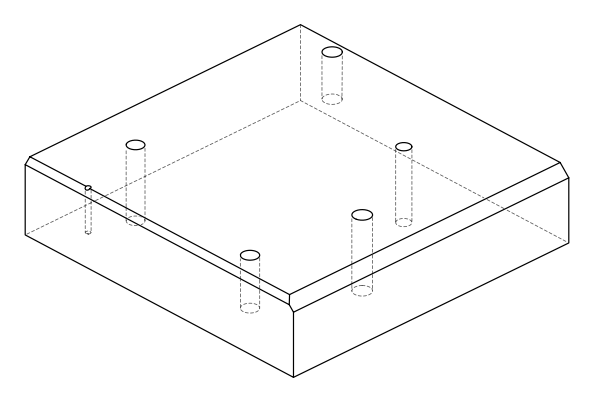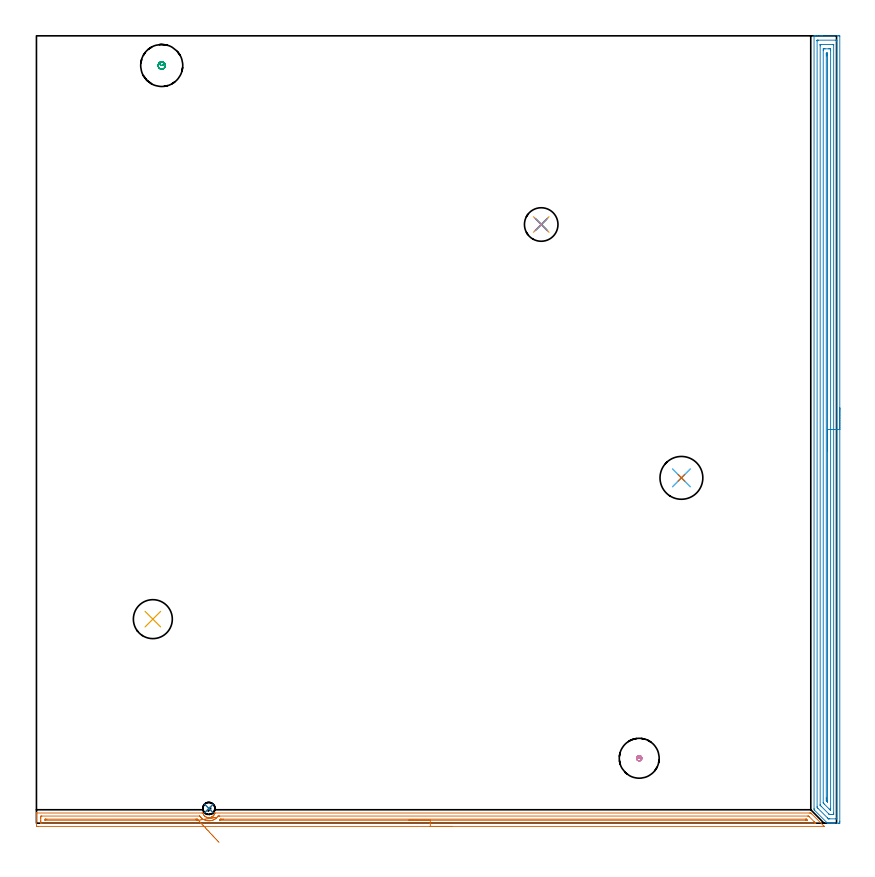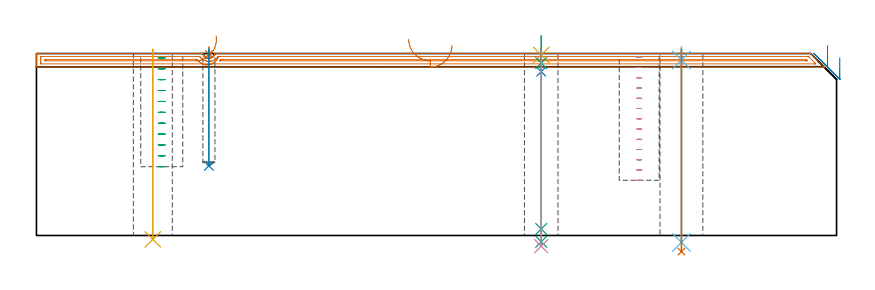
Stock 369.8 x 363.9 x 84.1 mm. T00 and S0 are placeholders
(PLAN: 14 operations, 9 tool changes, 27.2 min)
(1 AREA_MILL | FG_CHAMFER_SURFACE | UGT0205_001 | 8.91 min | 7076 mm3)
(2 AREA_MILL_1 | FG_CHAMFER_SURFACE_1 | UGT0205_001 | 14.68 min | 25618 mm3)
(3 MILL_BLIND_HOLE_FROM_SOLID_MATERIAL | STEP1POCKET | NXT0201_012 | Spiral | 0.72 min | 15444 mm3)
(4 MILL_BLIND_HOLE_FROM_SOLID_MATERIAL_1 | STEP1POCKET_2 | NXT0201_012 | Spiral | 0.6 min | 15593 mm3)
(5 SPOT_DRILL | STEP1HOLE | NXT0321_9005460120000 | 0.03 min | 1 mm3)
(6 SPOT_DRILL_1 | STEP1HOLE_2 | NXT0321_9005460120000 | 0.05 min | 187 mm3)
(7 SPOT_DRILL_2 | STEP1POCKET_1 | NXT0321_9005460120000 | 0.03 min | 0 mm3)
(8 DRILL_BLIND_HOLE_INTO_CENTER | STEP1HOLE | UGT0301_179 | 0.04 min | 170 mm3)
(9 GUN_DRILL_THROUGH_HOLE | STEP1HOLE | UGT0307_002 | 0.46 min | 2178 mm3)
(10 SPADE_DRILL_TO_ENLARGE_THROUGH_HOLE | STEP1HOLE | UGT0306_006 | 0.37 min | 13486 mm3)
(11 INDEXABLE_INSERT_DRILL_THROUGH_HOLE_FROM_SOLID | STEP1HOLE_1 | NXT0302_007 | 0.35 min | 21371 mm3)
(12 DRILL_THROUGH_HOLE_INTO_CENTER | STEP1HOLE_2 | NXT0301_065 | 0.36 min | 5677 mm3)
(13 DRILL_TO_ENLARGE_THROUGH_HOLE | STEP1HOLE_2 | UGT0301_264 | 0.38 min | 20002 mm3)
(14 DRILL_BLIND_HOLE_INTO_CENTER_1 | STEP1POCKET_1 | UGT0301_179 | 0.22 min | 1215 mm3)
(TOOL UGT0205_001 | Chamfer Mill 20 x 3 x 45 deg. | D20 FL50 Z2)
(TOOL NXT0201_012 | ENDMILL 16mm [2P460-1600-NA 1630] | D16 FL38 Z6)
(TOOL NXT0321_9005460120000 | NC Spot Drill, 142deg, 12mm, Carbide, Uncoated | D12 PA142 FL30 Z2)
(TOOL UGT0301_179 | Twist Drill 5.6 mm | D5.6 PA118 FL55 Z2)
(TOOL UGT0307_002 | Gun Drill 6 mm | D6 PA130 FL24 Z1)
(TOOL UGT0306_006 | Spade Drill 15.5mm | D15.5 PA132 FL10 Z2)
(TOOL NXT0302_007 | Index. Insert Drill 18mm [880-D1800L25-05] | D18 PA176 FL90 Z2)
(TOOL NXT0301_065 | Carbide Drill 9.4mm [860.1-0940-075A1-MM 2214] | D9.4 PA140 FL98 Z2)
(TOOL UGT0301_264 | Twist Drill 19.8 mm | D19.8 PA118 FL140 Z2)
(OP 1 AREA_MILL)
G17 G21 G94 G90
T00 M6
G54
G17 G0 G90 X192.05 Y-1.5 S1061 M3
G43 Z94.1 H0
Z87.9
G94 G1 X192.012 Z87.028 F250.
X191.898 Z86.164
X191.709 Z85.312
X191.447 Z84.48
X191.113 Z83.674
X190.71 Z82.9
X190.242 Z82.164
X189.71 Z81.472
X189.121 Z80.829
X188.478 Z80.24
X187.786 Z79.708
X187.05 Z79.24
X186.276 Z78.837
X185.47 Z78.503
X184.638 Z78.241
X183.786 Z78.052
X182.922 Z77.938
X182.05 Z77.9
X0.623
X0.167 Y-1.496 Z77.902
X0.01 Y-1.491 Z77.905
X0. Y-1.045 Z78.351
Y1.6 Z80.994
Y2.134 Z81.531
Y2.482 Z81.878
Y3.015 Z82.412
Y3.363 Z82.758
Y4.059 Z83.459
Y4.341 Z83.741
X0.006 Y4.695 Z84.085
X0.008 Y4.697 Z84.088
X0.176 Y4.7 Z84.1
X76.59
X76.966 Y4.694 Z84.092
X77.006 Y4.543 Z83.942
X77.037 Y4.444 Z83.843
X77.044 Y4.423 Z83.822
X77.113 Y4.245 Z83.643
X77.132 Y4.196 Z83.593
X77.183 Y4.093 Z83.488
X77.239 Y3.978 Z83.373
X77.345 Y3.804 Z83.199
X77.38 Y3.748 Z83.144
X77.538 Y3.527 Z82.927
X77.694 Y3.363 Z82.761
X77.748 Y3.307 Z82.705
X77.782 Y3.276 Z82.674
X77.976 Y3.1 Z82.499
X78.08 Y3.028 Z82.427
X78.196 Y2.947 Z82.346
X78.431 Y2.812 Z82.209
X78.541 Y2.762 Z82.16
X78.647 Y2.714 Z82.112
X78.868 Y2.636 Z82.031
X79.068 Y2.582 Z81.979
X79.094 Y2.575 Z81.972
X79.271 Y2.546 Z81.937
X79.324 Y2.535 Z81.929
X79.379 Y2.528 Z81.925
X79.431 Y2.523 Z81.92
X79.527 Y2.516 Z81.909
X79.548 Y2.513 Z81.907
X79.583 Z81.906
X79.706 Z81.9
X79.742 Y2.512
X79.772 Y2.511 Z81.901
X79.86 Y2.515 Z81.91
X79.91 Y2.519 Z81.913
X79.995 Y2.523 Z81.92
X80.01 Y2.525 Z81.923
X80.051 Y2.531 Z81.929
X80.165 Y2.551 Z81.943
X80.218 Y2.558 Z81.951
X80.405 Y2.6 Z81.998
X80.45 Y2.611 Z82.008
X80.612 Y2.664 Z82.06
X80.677 Y2.685 Z82.082
X80.719 Y2.702 Z82.1
X80.897 Y2.777 Z82.175
X81.059 Y2.863 Z82.261
X81.111 Y2.89 Z82.288
X81.378 Y3.07 Z82.467
X81.425 Y3.101 Z82.499
X81.506 Y3.169 Z82.568
X81.589 Y3.239 Z82.639
X81.736 Y3.39 Z82.788
X81.953 Y3.655 Z83.052
X82.004 Y3.718 Z83.115
X82.056 Y3.804 Z83.201
X82.159 Y3.977 Z83.374
X82.233 Y4.132 Z83.529
X82.28 Y4.228 Z83.626
X82.378 Y4.494 Z83.893
X82.402 Y4.58 Z83.979
X82.414 Y4.62 Z84.018
X82.445 Y4.695 Z84.092
X82.484 Y4.7 Z84.1
X357.221
X357.895 Y4.694 Z84.09
X357.91 Y4.689 Z84.087
X358.355 Y4.245 Z83.644
X363.647 Y-1.045 Z78.352
X364.044 Y-1.444 Z77.956
X364.073 Y-1.472 Z77.927
X364.084 Y-1.486 Z77.913
X364.087 Y-1.493 Z77.906
X364.081 Y-1.498 Z77.902
X364.073 Y-1.5 Z77.9
X182.05
Y-0.086 Z79.314
X2.411 Y-0.085 Z79.315
X2.331 Y-0.084 Z79.316
X2.037 Y-0.079 Z79.321
X2.01 Y0.017 Z79.417
X2.003 Y0.238 Z79.638
X2.001 Y0.718 Z80.118
X2. Y1.123 Z80.523
Y2.005 Z81.405
X2.001 Y2.482 Z81.882
X2.004 Y2.883 Z82.283
X2.013 Y3.279 Z82.679
X2.411 Y3.284 Z82.684
X2.49 Y3.285 Z82.685
X75.289
X75.391 Y3.284 Z82.684
X75.441 Y3.281 Z82.681
X75.462 Y3.279 Z82.679
X75.492 Y3.252 Z82.652
X75.696 Y2.978 Z82.378
X75.924 Y2.702 Z82.102
X76.134 Y2.482 Z81.882
X76.373 Y2.265 Z81.665
X76.59 Y2.09 Z81.49
X76.884 Y1.889 Z81.289
X77.405 Y1.6 Z81.
X77.484 Y1.562 Z80.962
X77.555 Y1.53 Z80.93
X78.067 Y1.345 Z80.745
X78.378 Y1.26 Z80.66
X78.812 Y1.171 Z80.571
X79.271 Y1.116 Z80.516
X79.78 Y1.099 Z80.499
X80.165 Y1.12 Z80.52
X80.598 Y1.173 Z80.573
X81.059 Y1.27 Z80.67
X81.319 Y1.343 Z80.743
X81.589 Y1.433 Z80.833
X81.953 Y1.576 Z80.976
X81.969 Y1.584 Z80.984
X82.003 Y1.6 Z81.
X82.405 Y1.82 Z81.22
X82.536 Y1.906 Z81.306
X82.846 Y2.114 Z81.514
X83.05 Y2.281 Z81.681
X83.268 Y2.482 Z81.882
X83.492 Y2.726 Z82.126
X83.74 Y3.025 Z82.425
X83.884 Y3.221 Z82.621
X83.927 Y3.279 Z82.679
X84.023 Y3.281 Z82.681
X84.226 Y3.284 Z82.684
X84.634 Y3.286 Z82.686
X84.712
X356.406 Y3.285 Z82.685
X356.812 Y3.28 Z82.68
X356.859 Y3.279 Z82.679
X356.941 Y3.202 Z82.602
X357.067 Y3.081 Z82.481
X357.221 Y2.929 Z82.329
X359.431 Y0.718 Z80.118
X359.902 Y0.245 Z79.645
X360.124 Y0.015 Z79.415
X360.191 Y-0.079 Z79.321
X359.902 Y-0.084 Z79.316
X359.822 Y-0.085 Z79.315
X182.05 Y-0.086 Z79.314
Y1.328 Z80.728
X84.909 Y1.329 Z80.729
X84.687 Y1.33 Z80.73
X84.634 Y1.332 Z80.732
X84.57 Y1.335 Z80.735
X84.605 Y1.374 Z80.774
X84.634 Y1.404 Z80.804
X84.735 Y1.501 Z80.901
X84.838 Y1.6 Z81.
X85.07 Y1.826 Z81.226
X85.104 Y1.858 Z81.258
X85.162 Y1.865 Z81.265
X85.256 Y1.868 Z81.268
X85.527 Y1.87 Z81.27
X86.146 Y1.871 Z81.271
X86.421 Y1.872 Z81.272
X355.433 Y1.871 Z81.271
X355.708 Y1.868 Z81.268
X355.786 Y1.865 Z81.265
X355.827 Y1.862 Z81.262
X355.847 Y1.845 Z81.245
X355.933 Y1.764 Z81.164
X356.1 Y1.6 Z81.
X356.327 Y1.37 Z80.77
X356.355 Y1.334 Z80.734
X356.327 Y1.332 Z80.732
X355.708 Y1.329 Z80.729
X355.433
X182.05 Y1.328 Z80.728
X181.178 Z80.767
X180.314 Z80.88
X179.462 Z81.069
X178.63 Z81.332
X177.824 Z81.665
X177.05 Z82.068
X176.314 Z82.537
X175.622 Z83.068
X174.979 Z83.657
X174.39 Z84.301
X173.858 Z84.993
X173.39 Z85.728
X172.987 Z86.502
X172.653 Z87.308
X172.391 Z88.14
X172.202 Z88.992
X172.088 Z89.857
X172.05 Z90.728
G0 Z94.1
X83.026 Y2.662
Z92.189
G1 X83.125 Y2.678 Z91.323
X83.149 Y2.682 Z90.451
X83.098 Y2.673 Z89.58
X82.972 Y2.653 Z88.717
X82.773 Y2.621 Z87.868
X82.501 Y2.576 Z87.04
X82.159 Y2.521 Z86.24
X81.749 Y2.454 Z85.472
X81.275 Y2.377 Z84.744
X80.741 Y2.291 Z84.06
X80.149 Y2.195 Z83.426
X79.505 Y2.09 Z82.847
X78.814 Y1.978 Z82.327
X78.08 Y1.859 Z81.87
X77.311 Y1.734 Z81.479
X76.51 Y1.604 Z81.158
X75.685 Y1.47 Z80.908
X74.841 Y1.333 Z80.733
X74.836 Y1.332 Z80.732
X74.803 Y1.331 Z80.731
X74.184 Y1.329 Z80.729
X73.909 Y1.328 Z80.728
X4.198 Y1.329 Z80.729
X4.107 Y1.33 Z80.73
X4.034 Y1.333 Z80.733
X4.017 Y1.335 Z80.735
X4.01 Y1.35 Z80.75
X4.007 Y1.405 Z80.805
X4.003 Y1.6 Z81.
X4.004 Y1.791 Z81.191
X4.01 Y1.855 Z81.255
X4.062 Y1.864 Z81.264
X4.198 Y1.866 Z81.266
X4.818 Y1.871 Z81.271
X73.634
X73.909 Y1.87 Z81.27
X74.184 Y1.867 Z81.267
X74.261 Y1.865 Z81.265
X74.294 Y1.857 Z81.257
X74.314 Y1.84 Z81.24
X74.398 Y1.761 Z81.161
X74.566 Y1.6 Z81.
X74.803 Y1.374 Z80.774
X74.841 Y1.333 Z80.733
X75.336 Y0.802 Z80.249
X75.858 Y0.242 Z79.83
X76.403 Y-0.342 Z79.48
X76.966 Y-0.947 Z79.2
X77.544 Y-1.567 Z78.994
X78.132 Y-2.198 Z78.862
X78.725 Y-2.835 Z78.806
X79.32 Y-3.473 Z78.826
X79.911 Y-4.107 Z78.922
X80.494 Y-4.733 Z79.093
X81.065 Y-5.345 Z79.338
X81.619 Y-5.94 Z79.655
X82.153 Y-6.512 Z80.042
X82.661 Y-7.057 Z80.495
X83.14 Y-7.572 Z81.012
X83.587 Y-8.051 Z81.588
X83.998 Y-8.492 Z82.219
X84.369 Y-8.891 Z82.899
G0 Z94.1
M5
M2
(OP 2 AREA_MILL_1)
G17 G21 G94 G90
T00 M6
G54
G17 G0 G90 X371.3 Y191.95 S1061 M3
G43 Z94.1 H0
Z82.2
G94 G1 Y191.912 Z81.328 F250.
Y191.798 Z80.463
Y191.609 Z79.612
Y191.347 Z78.78
Y191.013 Z77.974
Y190.61 Z77.2
Y190.142 Z76.464
Y189.61 Z75.772
Y189.021 Z75.129
Y188.378 Z74.54
Y187.686 Z74.008
Y186.95 Z73.54
Y186.176 Z73.137
Y185.37 Z72.803
Y184.538 Z72.541
Y183.687 Z72.352
Y182.822 Z72.238
Y181.95 Z72.2
Y0.911
X371.299 Y0.617 Z72.201
X371.293 Y0.024 Z72.204
X371.291 Y0.007 Z72.205
X370.702 Y0. Z72.794
X368.918 Z74.577
X368.366 Z75.131
X368.026 Z75.47
X367.474 Z76.023
X367.134 Z76.361
X366.454 Z77.045
X366.136 Z77.364
X365.618 Y0.001 Z77.873
X365.598 Y0.01 Z77.893
X365.557 Y0.039 Z77.936
X365.429 Y0.17 Z78.069
X359.623 Y5.976 Z83.876
X359.537 Y6.064 Z83.961
X359.402 Y6.205 Z84.087
X359.4 Y6.87 Z84.1
Y363.73
X359.403 Y363.89 Z84.088
X359.456 Y363.893 Z84.036
X359.856 Y363.9 Z83.643
X360.21 Z83.289
X360.89 Z82.605
X362.122 Z81.375
X362.674 Z80.82
X363.29 Z80.205
X370.702 Z72.796
X370.98 Y363.898 Z72.518
X371.292 Y363.89 Z72.206
X371.299 Y363.578 Z72.199
X371.3 Y181.95 Z72.2
X369.886 Z73.614
Y2.327
X369.885 Y2.251 Z73.615
X369.881 Y2.099 Z73.619
X369.878 Y2.009 Z73.622
X369.859 Y2.007 Z73.641
X369.81 Y2.004 Z73.69
X369.32 Y2. Z74.18
X366.644 Z76.856
X366.242 Y2.003 Z77.258
X366.108 Y2.007 Z77.392
X366.061 Y2.01 Z77.439
X366.022 Y2.039 Z77.478
X365.947 Y2.111 Z77.553
X365.647 Y2.403 Z77.853
X361.181 Y6.87 Z82.319
X360.89 Y7.167 Z82.61
X360.822 Y7.24 Z82.678
X360.814 Y7.763 Z82.686
Y361.573
X360.815 Y361.649 Z82.685
X360.819 Y361.801 Z82.681
X360.822 Y361.891 Z82.678
X360.841 Y361.893 Z82.659
X360.89 Y361.896 Z82.61
X361.38 Y361.9 Z82.12
X369.407 Z74.093
X369.81 Y361.896 Z73.69
X369.866 Y361.893 Z73.634
X369.877 Y361.891 Z73.623
X369.881 Y361.826 Z73.619
X369.884 Y361.725 Z73.616
X369.886 Y361.573 Z73.614
Y361.497
Y181.95
X368.472 Z75.028
X368.471 Y4.637 Z75.029
X368.469 Y4.19 Z75.031
X368.467 Y4.079 Z75.033
X368.465 Y4.026 Z75.035
X368.456 Y4.01 Z75.044
X368.405 Y4.007 Z75.095
X368.214 Y4.001 Z75.286
X367.134 Z76.366
X366.944 Y4.003 Z76.556
X366.565 Y4.01 Z76.935
X366.492 Y4.019 Z77.008
X366.466 Y4.041 Z77.034
X366.414 Y4.089 Z77.086
X366.309 Y4.19 Z77.191
X366.242 Y4.257 Z77.258
X362.674 Y7.826 Z80.826
X362.263 Y8.247 Z81.237
X362.239 Y8.272 Z81.261
X362.235 Y8.31 Z81.265
X362.232 Y8.389 Z81.268
X362.229 Y8.507 Z81.271
Y359.263
X362.231 Y359.71 Z81.269
X362.233 Y359.821 Z81.267
X362.235 Y359.874 Z81.265
X362.244 Y359.89 Z81.256
X362.295 Y359.893 Z81.205
X362.486 Y359.899 Z81.014
X368.216 Z75.284
X368.342 Y359.897 Z75.158
X368.443 Y359.892 Z75.057
X368.466 Y359.889 Z75.034
X368.468 Y359.883 Z75.032
X368.47 Y359.859 Z75.03
X368.471 Y359.71 Z75.029
X368.472 Y181.95 Z75.028
X367.057 Z76.443
Y6.87
X367.052 Y6.059 Z76.448
X367.05 Y6.01 Z76.45
X367.002 Z76.498
X366.946 Y6.015 Z76.554
X366.731 Y6.225 Z76.769
X366.405 Y6.545 Z77.095
X364.293 Y8.656 Z79.207
X364.127 Y8.825 Z79.373
X363.796 Y9.164 Z79.704
X363.649 Y9.325 Z79.851
X363.647 Y9.371 Z79.853
X363.643 Y9.472 Z79.857
Y357.03
X363.648 Y357.841 Z79.852
X363.651 Y357.89 Z79.849
X363.698 Y357.894 Z79.802
X363.807 Y357.898 Z79.693
X364.024 Y357.899 Z79.476
X364.458 Y357.9 Z79.042
X366.242 Z77.258
X366.686 Y357.899 Z76.814
X366.897 Y357.898 Z76.603
X367.002 Y357.894 Z76.498
X367.048 Y357.89 Z76.452
X367.05 Y357.854 Z76.45
X367.057 Y357.107 Z76.443
Y357.03
Y181.95
X365.643 Z77.857
Y10.443
X365.642 Y10.151 Z77.858
X365.638 Y9.856 Z77.862
X365.637 Y9.788 Z77.863
X365.59 Y9.82 Z77.91
X365.484 Y9.921 Z78.016
X365.35 Y10.052 Z78.15
X365.156 Y10.252 Z78.344
X365.064 Y10.35 Z78.436
X365.062 Y10.443 Z78.438
X365.059 Y10.734 Z78.441
X365.057 Y11.336 Z78.443
Y11.63
Y354.644
X365.058 Y355.244 Z78.442
X365.059 Y355.535 Z78.441
X365.064 Y355.83 Z78.436
X365.07 Y355.891 Z78.43
X365.105 Y355.893 Z78.395
X365.186 Y355.897 Z78.314
X365.35 Y355.898 Z78.15
X365.59 Y355.896 Z77.91
X365.631 Y355.89 Z77.869
X365.637 Y355.88 Z77.863
X365.639 Y355.848 Z77.861
X365.642 Y355.244 Z77.858
X365.643 Y354.95 Z77.857
Y181.95
Y181.078 Z77.895
Y180.214 Z78.009
Y179.362 Z78.198
Y178.53 Z78.46
Y177.724 Z78.794
Y176.95 Z79.197
Y176.214 Z79.665
Y175.522 Z80.196
Y174.879 Z80.786
Y174.29 Z81.429
Y173.759 Z82.121
Y173.29 Z82.857
Y172.887 Z83.631
Y172.553 Z84.437
Y172.291 Z85.269
Y172.102 Z86.12
Y171.988 Z86.985
Y171.95 Z87.857
G0 Z94.1
M5
M2
(OP 3 MILL_BLIND_HOLE_FROM_SOLID_MATERIAL)
G17 G21 G94 G90
T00 M6
G54
G17 G0 G90 X57.9 Y350.2 S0 M3
G43 Z94.1 H1
Z82.073
G94 G3 X58.75 Y351.05 R0.85 F250.
X57.9 Y351.9 R0.85
X56.2 Y350.2 R1.7
X57.9 Y351.9 R-1.7
X57.05 Y351.05 R0.85
X57.9 Y350.2 R0.85
G0 Z77.045
G3 X58.75 Y351.05 R0.85
X57.9 Y351.9 R0.85
X56.2 Y350.2 R1.7
X57.9 Y351.9 R-1.7
X57.05 Y351.05 R0.85
X57.9 Y350.2 R0.85
G0 Z72.018
G3 X58.75 Y351.05 R0.85
X57.9 Y351.9 R0.85
X56.2 Y350.2 R1.7
X57.9 Y351.9 R-1.7
X57.05 Y351.05 R0.85
X57.9 Y350.2 R0.85
G0 Z66.991
G3 X58.75 Y351.05 R0.85
X57.9 Y351.9 R0.85
X56.2 Y350.2 R1.7
X57.9 Y351.9 R-1.7
X57.05 Y351.05 R0.85
X57.9 Y350.2 R0.85
G0 Z61.964
G3 X58.75 Y351.05 R0.85
X57.9 Y351.9 R0.85
X56.2 Y350.2 R1.7
X57.9 Y351.9 R-1.7
X57.05 Y351.05 R0.85
X57.9 Y350.2 R0.85
G0 Z56.936
G3 X58.75 Y351.05 R0.85
X57.9 Y351.9 R0.85
X56.2 Y350.2 R1.7
X57.9 Y351.9 R-1.7
X57.05 Y351.05 R0.85
X57.9 Y350.2 R0.85
G0 Z51.909
G3 X58.75 Y351.05 R0.85
X57.9 Y351.9 R0.85
X56.2 Y350.2 R1.7
X57.9 Y351.9 R-1.7
X57.05 Y351.05 R0.85
X57.9 Y350.2 R0.85
G0 Z46.882
G3 X58.75 Y351.05 R0.85
X57.9 Y351.9 R0.85
X56.2 Y350.2 R1.7
X57.9 Y351.9 R-1.7
X57.05 Y351.05 R0.85
X57.9 Y350.2 R0.85
G0 Z41.855
G3 X58.75 Y351.05 R0.85
X57.9 Y351.9 R0.85
X56.2 Y350.2 R1.7
X57.9 Y351.9 R-1.7
X57.05 Y351.05 R0.85
X57.9 Y350.2 R0.85
G0 Z36.827
G3 X58.75 Y351.05 R0.85
X57.9 Y351.9 R0.85
X56.2 Y350.2 R1.7
X57.9 Y351.9 R-1.7
X57.05 Y351.05 R0.85
X57.9 Y350.2 R0.85
G0 Z31.8
G3 X58.75 Y351.05 R0.85
X57.9 Y351.9 R0.85
X56.2 Y350.2 R1.7
X57.9 Y351.9 R-1.7
X57.05 Y351.05 R0.85
X57.9 Y350.2 R0.85
G0 Z94.1
M5
M2
(OP 4 MILL_BLIND_HOLE_FROM_SOLID_MATERIAL_1)
G17 G21 G94 G90
T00 M6
G54
G17 G0 G90 X278.6 Y30. S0 M3
G43 Z94.1 H1
Z82.362
G94 G3 X279.2 Y30.6 R0.6 F250.
X278.6 Y31.2 R0.6
X277.4 Y30. R1.2
X278.6 Y31.2 R-1.2
X278. Y30.6 R0.6
X278.6 Y30. R0.6
G0 Z77.623
G3 X279.2 Y30.6 R0.6
X278.6 Y31.2 R0.6
X277.4 Y30. R1.2
X278.6 Y31.2 R-1.2
X278. Y30.6 R0.6
X278.6 Y30. R0.6
G0 Z72.885
G3 X279.2 Y30.6 R0.6
X278.6 Y31.2 R0.6
X277.4 Y30. R1.2
X278.6 Y31.2 R-1.2
X278. Y30.6 R0.6
X278.6 Y30. R0.6
G0 Z68.146
G3 X279.2 Y30.6 R0.6
X278.6 Y31.2 R0.6
X277.4 Y30. R1.2
X278.6 Y31.2 R-1.2
X278. Y30.6 R0.6
X278.6 Y30. R0.6
G0 Z63.408
G3 X279.2 Y30.6 R0.6
X278.6 Y31.2 R0.6
X277.4 Y30. R1.2
X278.6 Y31.2 R-1.2
X278. Y30.6 R0.6
X278.6 Y30. R0.6
G0 Z58.669
G3 X279.2 Y30.6 R0.6
X278.6 Y31.2 R0.6
X277.4 Y30. R1.2
X278.6 Y31.2 R-1.2
X278. Y30.6 R0.6
X278.6 Y30. R0.6
G0 Z53.931
G3 X279.2 Y30.6 R0.6
X278.6 Y31.2 R0.6
X277.4 Y30. R1.2
X278.6 Y31.2 R-1.2
X278. Y30.6 R0.6
X278.6 Y30. R0.6
G0 Z49.192
G3 X279.2 Y30.6 R0.6
X278.6 Y31.2 R0.6
X277.4 Y30. R1.2
X278.6 Y31.2 R-1.2
X278. Y30.6 R0.6
X278.6 Y30. R0.6
G0 Z44.454
G3 X279.2 Y30.6 R0.6
X278.6 Y31.2 R0.6
X277.4 Y30. R1.2
X278.6 Y31.2 R-1.2
X278. Y30.6 R0.6
X278.6 Y30. R0.6
G0 Z39.715
G3 X279.2 Y30.6 R0.6
X278.6 Y31.2 R0.6
X277.4 Y30. R1.2
X278.6 Y31.2 R-1.2
X278. Y30.6 R0.6
X278.6 Y30. R0.6
G0 Z34.977
G3 X279.2 Y30.6 R0.6
X278.6 Y31.2 R0.6
X277.4 Y30. R1.2
X278.6 Y31.2 R-1.2
X278. Y30.6 R0.6
X278.6 Y30. R0.6
G0 Z30.238
G3 X279.2 Y30.6 R0.6
X278.6 Y31.2 R0.6
X277.4 Y30. R1.2
X278.6 Y31.2 R-1.2
X278. Y30.6 R0.6
X278.6 Y30. R0.6
G0 Z25.5
G3 X279.2 Y30.6 R0.6
X278.6 Y31.2 R0.6
X277.4 Y30. R1.2
X278.6 Y31.2 R-1.2
X278. Y30.6 R0.6
X278.6 Y30. R0.6
G0 Z94.1
M5
M2
(OP 5 SPOT_DRILL)
G17 G21 G94 G90
T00 M6
G54
G17 G0 G90 X233.3 Y276.7 S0 M3
G43 Z94.1 H0
G94 G81 G98 Z83.424 F250. R87.1
G80
M5
M2
(OP 6 SPOT_DRILL_1)
G17 G21 G94 G90
T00 M6
G54
G17 G0 G90 X298.1 Y159.6 S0 M3
G43 Z94.1 H0
G94 G81 G98 Z81.1 F250. R87.1
G80
M5
M2
(OP 7 SPOT_DRILL_2)
G17 G21 G94 G90
T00 M6
G54
G17 G0 G90 X79.7 Y6.8 S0 M3
G43 Z94.1 H0
G94 G81 G98 Z83.859 F250. R87.1
G80
M5
M2
(OP 8 DRILL_BLIND_HOLE_INTO_CENTER)
G17 G21 G94 G90
T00 M6
G54
G17 G0 G90 X233.3 Y276.7 S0 M3
G43 Z94.1 H0
G94 G81 G98 Z75.7 F250. R86.1
G80
M5
M2
(OP 9 GUN_DRILL_THROUGH_HOLE)
G17 G21 G94 G90
T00 M6
G54
G17 G0 G90 X233.3 Y276.7 M8
G43 Z94.1 H0
Z92.343
S716 M3
G94 G1 Z79.701 F125. M26
G4 X.084
Z3. F250.
G4 X.084
Z-2.899 F125.
G4 X.084
M5
M9
G0 Z92.343
Z94.1
M2
(OP 10 SPADE_DRILL_TO_ENLARGE_THROUGH_HOLE)
G17 G21 G94 G90
T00 M6
G54
G17 G0 G90 X233.3 Y276.7 S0 M3
G43 Z94.1 H0
G94 G73 G98 Z-4.951 F250. Q14.842 R86.1
G80
M5
M2
(OP 11 INDEXABLE_INSERT_DRILL_THROUGH_HOLE_FROM_SOLID)
G17 G21 G94 G90
T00 M6
G54
G17 G0 G90 X53.8 Y94.3 S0 M3
G43 Z94.1 H1
G94 G81 G98 Z-1.814 F250. R86.1
G80
M5
M2
(OP 12 DRILL_THROUGH_HOLE_INTO_CENTER)
G17 G21 G94 G90
T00 M6
G54
G17 G0 G90 X298.1 Y159.6 S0 M3
G43 Z94.1 H1
G94 G73 G98 Z-3.211 F250. Q8.731 R86.1
G80
M5
M2
(OP 13 DRILL_TO_ENLARGE_THROUGH_HOLE)
G17 G21 G94 G90
T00 M6
G54
G17 G0 G90 X298.1 Y159.6 S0 M3
G43 Z94.1 H0
G94 G73 G98 Z-7.449 F250. Q18.31 R86.1
G80
M5
M2
(OP 14 DRILL_BLIND_HOLE_INTO_CENTER_1)
G17 G21 G94 G90
T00 M6
G54
G17 G0 G90 X79.7 Y6.8 S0 M3
G43 Z94.1 H0
G94 G81 G98 Z32.2 F250. R86.1
G80
M5
M2
